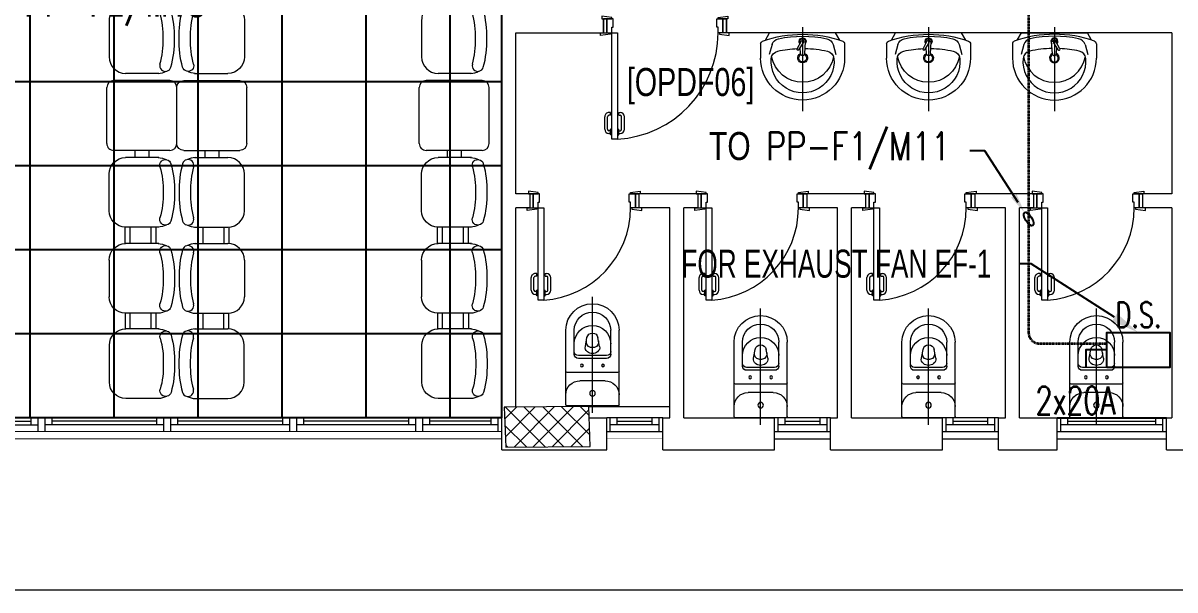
# Model space of a CAD drawing. Extents: x -178977 to 231842, y -29287 to 19916.
# Drawn here: x 1964 to 10197, y -14060 to -10010 of the extents above; entities that cross this region are included whole.
import ezdxf
from ezdxf import colors
from ezdxf.entities.mleader import LeaderData, LeaderLine
from ezdxf.enums import TextEntityAlignment as Align
from ezdxf.math import Vec2, Vec3

# ---------------------------------------------------------------- set-up
doc = ezdxf.new("R2010")
doc.units = 0
doc.header["$LTSCALE"] = 0.25
doc.linetypes.add('01-First Floor-FUR$0$HIDDEN', pattern=[9.525, 6.35, -3.175])
doc.linetypes.add('DASHDOT', pattern=[25.4, 12.7, -6.35, 0, -6.35])
for name, color, linetype, lineweight in [('01-First Floor-FUR$0$72_EGR_BASE_TEXT', 252, 'Continuous', 5), ('01-First Floor-FUR$0$Aluminum', 251, 'Continuous', 5), ('01-First Floor-FUR$0$C-HYDR-CTCH', 251, 'Continuous', 5), ('01-First Floor-FUR$0$Hatch', 252, 'Continuous', 5), ('01-First Floor-FUR$0$LOADING', 253, 'Continuous', 5), ('01-First Floor-FUR$0$Proj', 251, 'Continuous', 5), ('01-First Floor-FUR$0$SANIT', 250, 'Continuous', 5), ('01-First Floor-FUR$0$Walls', 251, 'Continuous', 5), ('01-First Floor-FUR$0$Wooden Joinery', 251, 'Continuous', 5), ('E-LITE-CIRC', 6, 'Continuous', 25), ('E-LITE-CLNG-CNDT', 6, 'DASHDOT', 35), ('E-POWR-CIRC-NUMB', 6, 'Continuous', 25), ('E-POWR-CLNG-CNDT', 6, 'DASHDOT', 35), ('E-POWR-CTRL-NUMB', 6, 'Continuous', 25), ('E-POWR-TEXT', 6, 'Continuous', 25)]:
    doc.layers.add(name, color=color, linetype=linetype, lineweight=lineweight)
for name, color, linetype in [('01-First Floor-FUR$0$FALSE CEILING', 251, 'Continuous'), ('01-First Floor-FUR$0$X-WHITE glass', 255, 'Continuous'), ('E-POWR-IDEN', 101, 'Continuous'), ('e-powr-swch @ 100', 191, 'Continuous')]:
    doc.layers.add(name, color=color, linetype=linetype)
doc.styles.add('01-First Floor-FUR$0$X3G_ENTITY_9F38', font='swisscl.ttf', dxfattribs={"height": 0.2})
doc.styles.add('DC_Elc_Romans', font='elc_romans.shx', dxfattribs={"width": 0.7})
doc.styles.add('DC_SIMPLEX', font='SIMPLEX.shx', dxfattribs={"width": 0.7})

# ---------------------------------------------------------------- blocks, each defined once
blk = doc.blocks.new('01-First Floor-FUR$0$A$C72370EFE')
at = {"layer": '01-First Floor-FUR$0$Wooden Joinery'}
for p, q in [((-0.05, -0.07), (-0.05, -0.16)), ((-0.03, -0.07), (-0.03, -0.16)), ((-0.01, -0.04), (-0.02, -0.04)), ((-0.01, -0.06), (-0.02, -0.06)), ((-0.01, -0.03), (-0.01, -0.07)), ((0, -0.03), (-0.01, -0.03)), ((0, -0.07), (-0.01, -0.07)), ((0.04, -0.03), (0.05, -0.03)), ((0.04, -0.07), (0.05, -0.07)), ((0.05, -0.03), (0.05, -0.07)), ((0.05, -0.04), (0.06, -0.04)), ((0.05, -0.06), (0.06, -0.06)), ((0.07, -0.07), (0.07, -0.16)), ((0.09, -0.07), (0.09, -0.16)), ((-0.01, -0.17), (-0.02, -0.17)), ((-0.01, -0.19), (-0.02, -0.19)), ((-0.01, -0.17), (-0.01, -0.19)), ((0.05, -0.17), (0.06, -0.17)), ((0.05, -0.17), (0.05, -0.19)), ((0.05, -0.19), (0.06, -0.19))]:
    blk.add_line(p, q, dxfattribs=at)
for centre, radius, start, end in [((-0.02, -0.07), 0.03, 90, 180), ((-0.02, -0.07), 0.01, 90, 180), ((0.06, -0.07), 0.03, 0, 90), ((0.06, -0.07), 0.01, 0, 90), ((-0.02, -0.16), 0.03, 180, 270), ((-0.02, -0.16), 0.01, 180, 270), ((0.06, -0.16), 0.01, 270, 0), ((0.06, -0.16), 0.03, 270, 0)]:
    blk.add_arc(centre, radius, start, end, dxfattribs=at)
blk = doc.blocks.new('01-First Floor-FUR$0$A$C268A7CF0')
at = {"layer": '01-First Floor-FUR$0$Wooden Joinery'}
for points in [[(80, 758.8), (80, 768.8), (10, 778.8), (10, 758.8)], [(740, 758.8), (740, 768.8), (810, 778.8), (810, 758.8)], [(70, 658.8), (70, 648.8), (0, 638.8), (0, 658.8)], [(120, 658.8), (120, 0), (80, 0), (80, 658.8)], [(750, 658.8), (750, 648.8), (820, 638.8), (820, 658.8)]]:
    blk.add_lwpolyline(points, close=True, dxfattribs=at)
for points in [[(45, 658.8), (45, 758.8), (20, 758.8), (20, 658.8), (45, 658.8)], [(45, 658.8), (80, 658.8), (80, 698.8), (90, 698.8), (90, 758.8), (45, 758.8), (45, 658.8)], [(775, 658.8), (740, 658.8), (740, 698.8), (730, 698.8), (730, 758.8), (775, 758.8), (775, 658.8)], [(775, 658.8), (775, 758.8), (800, 758.8), (800, 658.8), (775, 658.8)]]:
    blk.add_lwpolyline(points, dxfattribs=at)
blk.add_arc((80, 658.8), 660, 273.4748, 0, dxfattribs=at)
at = {"layer": '01-First Floor-FUR$0$Wooden Joinery', "xscale": 999.9999999998854, "yscale": 999.9999999998854, "zscale": 999.9999999998854, "rotation": 180}
blk.add_blockref('01-First Floor-FUR$0$A$C72370EFE', (120, 0), dxfattribs=at)
blk = doc.blocks.new('01-First Floor-FUR$0$A$C5FCA3E6B')
at = {"layer": '01-First Floor-FUR$0$Wooden Joinery'}
for points in [[(80, 858.9), (80, 868.9), (10, 878.9), (10, 858.9)], [(840, 858.9), (840, 868.9), (910, 878.9), (910, 858.9)], [(70, 758.9), (70, 748.9), (0, 738.9), (0, 758.9)], [(120, 758.9), (120, 0), (80, 0), (80, 758.9)], [(850, 758.9), (850, 748.9), (920, 738.9), (920, 758.9)]]:
    blk.add_lwpolyline(points, close=True, dxfattribs=at)
for points in [[(45, 758.9), (45, 858.9), (20, 858.9), (20, 758.9), (45, 758.9)], [(45, 758.9), (80, 758.9), (80, 798.9), (90, 798.9), (90, 858.9), (45, 858.9), (45, 758.9)], [(875, 758.9), (840, 758.9), (840, 798.9), (830, 798.9), (830, 858.9), (875, 858.9), (875, 758.9)], [(875, 758.9), (875, 858.9), (900, 858.9), (900, 758.9), (875, 758.9)]]:
    blk.add_lwpolyline(points, dxfattribs=at)
blk.add_arc((80, 758.9), 760, 273.01713, 0, dxfattribs=at)
at = {"layer": '01-First Floor-FUR$0$Wooden Joinery', "xscale": 999.9999999998854, "yscale": 999.9999999998854, "zscale": 999.9999999998854, "rotation": 180}
blk.add_blockref('01-First Floor-FUR$0$A$C72370EFE', (120, 0), dxfattribs=at)
blk = doc.blocks.new('01-First Floor-FUR$0$WC manta')
at = {"layer": '01-First Floor-FUR$0$SANIT'}
for p, q in [((-0.13, 0.18), (-0.13, -0.18)), ((-0.12, 0.19), (0.41, 0.19)), ((0.109, 0.18), (0.109, -0.18)), ((0.05, 0.09), (0.05, -0.09)), ((0.209, 0.1), (0.209, -0.1)), ((0.229, 0.1), (0.229, -0.1)), ((0.239, 0.13), (0.41, 0.13)), ((-0.18, 0), (0.65, 0)), ((0.2955, 0.051), (0.3581, 0.0393)), ((0.2955, -0.051), (0.3581, -0.0393)), ((0.239, -0.13), (0.41, -0.13)), ((-0.12, -0.19), (0.41, -0.19))]:
    blk.add_line(p, q, dxfattribs=at)
for centre, radius in [((0.159, 0.0752), 0.01), ((-0.04, 0), 0.02), ((0.159, -0.0753), 0.01)]:
    blk.add_circle(centre, radius, dxfattribs=at)
for centre, radius, start, end in [((-0.12, 0.18), 0.01, 90, 180), ((-0.05, 0.09), 0.1, 0, 90), ((0.119, 0.18), 0.01, 90, 180), ((0.41, 0), 0.19, 270, 90), ((0.239, 0.1), 0.03, 90, 180), ((0.259, 0.1), 0.03, 90, 180), ((0.3147, 0), 0.13, 270, 90), ((0.41, 0), 0.13, 270, 90), ((0.3029, 0), 0.0588, 141.52497, 218.47503), ((0.2882, 0.0117), 0.04, 79.42885, 141.52497), ((0.3454, 0), 0.0588, 166.41759, 193.58241), ((0.3271, 0.0044), 0.04, 79.42885, 166.41759), ((0.3507, 0), 0.04, 280.57115, 79.42885), ((0.2882, -0.0117), 0.04, 218.47503, 280.57115), ((0.3271, -0.0044), 0.04, 193.58241, 280.57115), ((-0.05, -0.09), 0.1, 270, 0), ((0.239, -0.1), 0.03, 180, 270), ((0.259, -0.1), 0.03, 180, 270), ((-0.12, -0.18), 0.01, 180, 270), ((0.119, -0.18), 0.01, 180, 270)]:
    blk.add_arc(centre, radius, start, end, dxfattribs=at)
blk = doc.blocks.new('01-First Floor-FUR$0$lav-manta 60')
at = {"layer": '01-First Floor-FUR$0$SANIT'}
for p, q in [((-0.2658, -0.0529), (-0.2358, 0)), ((-0.2358, 0), (0.2358, 0)), ((0, 0.04), (0, -0.56)), ((0.2658, -0.0529), (0.2358, 0)), ((-0.3, -0.0789), (-0.3, -0.18)), ((-0.015, -0.1473), (-0.0199, -0.064)), ((0.0274, -0.121), (-0.0078, -0.0673)), ((0.0389, -0.1142), (0.0087, -0.0575)), ((0.0191, -0.077), (0.0199, -0.064)), ((0.3, -0.0789), (0.3, -0.18)), ((-0.2185, -0.0841), (-0.2383, -0.1537)), ((0.015, -0.1473), (0.0174, -0.1057)), ((0.2185, -0.0841), (0.2383, -0.1537))]:
    blk.add_line(p, q, dxfattribs=at)
for centre, radius, start, end in [((-0.28, -0.0789), 0.02, 109.82288, 180), ((0, -0.8557), 0.8457, 70.17712, 109.82288), ((-0.1608, -0.1006), 0.06, 101.80862, 164.07939), ((0, -0.8696), 0.8457, 78.19138, 101.80862), ((0, -0.0617), 0.025, 320.74745, 220.36799), ((0, -0.0617), 0.02, 353.26708, 186.68201), ((0, -0.0617), 0.00966, 25.41267, 215.95772), ((0.1608, -0.1006), 0.06, 15.92061, 78.19138), ((0.28, -0.0789), 0.02, 0, 70.17712), ((-0.1645, -0.189), 0.06, 102.08826, 174.81422), ((0, -0.9572), 0.8457, 91.15716, 102.08826), ((0, -0.18), 0.035, 115.31059, 64.68941), ((0, -0.18), 0.0275, 117.14957, 62.85043), ((0, -0.1473), 0.015, 180, 0), ((0, -0.9572), 0.8457, 88.54856, 88.84398), ((0.0332, -0.1176), 0.00666, 210.68519, 30.68519), ((0, -0.9572), 0.8457, 77.91174, 87.42745), ((0.1645, -0.189), 0.06, 5.18578, 77.91174), ((0, -0.18), 0.3, 180, 0), ((0, -0.2039), 0.2252, 174.81422, 5.18578), ((0, -0.1282), 0.2252, 190.60973, 349.39027)]:
    blk.add_arc(centre, radius, start, end, dxfattribs=at)
blk = doc.blocks.new('01-First Floor-FUR$0$GF21009T-P')
for p, q in [((0.4002, 0.5), (0, 0.5)), ((-0.0499, 0.4501), (-0.0499, 0.0499)), ((0.4501, 0.4501), (0.4501, 0.0499)), ((0.4501, 0.3), (0.5001, 0.3)), ((0.4501, 0.2), (0.5001, 0.2)), ((0.4002, 0), (0, 0))]:
    blk.add_line(p, q)
for centre, start, end in [((0, 0.4501), 90, 180), ((0.4002, 0.4501), 0, 90), ((0, 0.0499), 180, 270), ((0.4002, 0.0499), 270, 0)]:
    blk.add_arc(centre, 0.0499, start, end)
blk = doc.blocks.new('01-First Floor-FUR$0$3 s')
at = {"layer": '01-First Floor-FUR$0$LOADING', "ltscale": 20}
for p, q in [((-699751.3, -400642.9), (-699535.1, -400642.9)), ((-699751.3, -400642.9), (-699512.7, -400642.9)), ((-699395.5, -401022.6), (-699395.5, -400760.1)), ((-699751.3, -401139.7), (-699512.7, -401139.7)), ((-699728.3, -401139.7), (-699728.3, -401257.6)), ((-699692.1, -401139.7), (-699692.1, -401257.6)), ((-699542.3, -401139.7), (-699542.3, -401257.6)), ((-699507.5, -401139.6), (-699507.5, -401257.6)), ((-699751.3, -401257.5), (-699512.7, -401257.5)), ((-699395.5, -401374.7), (-699395.5, -401637.2)), ((-699751.3, -401754.4), (-699512.7, -401754.4)), ((-699751.3, -401754.4), (-699535.1, -401754.4)), ((-699729.5, -401754.3), (-699729.5, -401867)), ((-699693.4, -401754.3), (-699693.4, -401867)), ((-699543.5, -401754.3), (-699543.5, -401867)), ((-699508.8, -401754.3), (-699508.8, -401867.1)), ((-699752.5, -401867), (-699536.4, -401867)), ((-699752.5, -401867), (-699514, -401867)), ((-699396.8, -402246.7), (-699396.8, -401984.2)), ((-699752.5, -402363.9), (-699514, -402363.9))]:
    blk.add_line(p, q, dxfattribs=at)
for centre, radius, start, end in [((-699746.1, -400760.1), 117.2, 90, 118.96988), ((-699512.7, -400760.1), 117.2, 0, 90), ((-699174.6, -400871.8), 687.4, 164.36103, 181.62474), ((-699797.6, -400697.4), 40.5, 344.36103, 164.36104), ((-699174.6, -400871.8), 606.4, 164.36103, 181.84194), ((-699174.6, -400910.8), 687.4, 178.37526, 195.63897), ((-699174.6, -400910.8), 606.4, 178.15806, 195.63897), ((-699512.7, -401022.6), 117.2, 270, 0), ((-699797.6, -401085.2), 40.5, 195.63896, 15.63897), ((-699746.1, -401022.6), 117.2, 241.03012, 270), ((-699174.6, -401486.5), 687.4, 164.36103, 181.62474), ((-699797.6, -401312.1), 40.5, 344.36103, 164.36104), ((-699746.1, -401374.7), 117.2, 90, 118.96988), ((-699512.7, -401374.7), 117.2, 0, 90), ((-699174.6, -401486.5), 606.4, 164.36103, 181.84194), ((-699174.6, -401525.5), 687.4, 178.37526, 195.63897), ((-699174.6, -401525.5), 606.4, 178.15806, 195.63897), ((-699797.6, -401699.8), 40.5, 195.63896, 15.63897), ((-699512.7, -401637.2), 117.2, 270, 0), ((-699746.1, -401637.2), 117.2, 241.03012, 270), ((-699798.9, -401921.6), 40.5, 344.36103, 164.36104), ((-699747.3, -401984.2), 117.2, 90, 118.96988), ((-699514, -401984.2), 117.2, 0, 90), ((-699175.9, -402096), 687.4, 164.36103, 181.62474), ((-699175.9, -402096), 606.4, 164.36103, 181.84194), ((-699175.9, -402135), 687.4, 178.37526, 195.63897), ((-699175.9, -402135), 606.4, 178.15806, 195.63897), ((-699514, -402246.7), 117.2, 270, 0), ((-699798.9, -402309.3), 40.5, 195.63896, 15.63897), ((-699747.3, -402246.7), 117.2, 241.03012, 270)]:
    blk.add_arc(centre, radius, start, end, dxfattribs=at)
blk = doc.blocks.new('01-First Floor-FUR')
at = {"layer": '01-First Floor-FUR$0$Hatch'}
h = blk.add_hatch(dxfattribs=at)
h.set_pattern_fill('ANSI37', color=256, scale=30)
h.set_pattern_definition([(45, (-1823.345, -13062.25), (-67.35192, 67.35192), []), (135, (-1823.345, -13062.25), (-67.35192, -67.35192), [])])
h.paths.add_polyline_path([(49129.3, 8855.6), (48525.4, 8847.5), (48529.3, 8559.1), (49133.2, 8567.2)])
h.paths.add_polyline_path([(41968.6, 8847.9), (41385, 8842.5), (41365.1, 8551.1), (41948.6, 8556.5)])
h.paths.add_polyline_path([(27591.6, 8840.5), (26992.5, 8836.4), (26986.8, 8543.4), (27585.9, 8547.5)])
h.paths.add_polyline_path([(34776.8, 8842.7), (34175.6, 8835.2), (34167.4, 8549.5), (34768.6, 8557)])
h.paths.add_polyline_path([(20372.4, 8849.8), (19765.9, 8827.9), (19780.4, 8535.4), (20386.9, 8557.2)])
h.paths.add_polyline_path([(13635.8, 8839.4), (12413.8, 8863.3), (12407.4, 8567.2), (13629.3, 8543.3)])
h.paths.add_polyline_path([(13649.8, 1639.3), (12434.8, 1623.6), (12421.4, 1331.2), (13636.4, 1346.9)])
h.paths.add_polyline_path([(13623.8, -5553.9), (12420.7, -5569.8), (12415, -5862.9), (13618.1, -5846.9)])
h.paths.add_polyline_path([(13642.3, -12752.6), (12445.6, -12764), (12448.4, -13058.5), (13645.1, -13047)])
h.paths.add_polyline_path([(6007.3, -12750.5), (5403.7, -12754.2), (5414.4, -13039.6), (6017.9, -13035.9)])
h.paths.add_polyline_path([(5991.8, -5552.5), (5395, -5550.9), (5394.9, -5852.1), (5991.7, -5853.6)])
h.paths.add_polyline_path([(6001.7, 1637.1), (5382.4, 1638.3), (5371.8, 1335.4), (5991.1, 1334.1)])
h.paths.add_polyline_path([(5978.4, 8816.5), (5377.7, 8830.9), (5374.1, 8541.3), (5974.8, 8526.8)])
h.paths.add_polyline_path([(-1220.7, 8814.6), (-1823.3, 8837.3), (-1821.5, 8549), (-1218.8, 8526.3)])
h.paths.add_polyline_path([(-1213, -5563.7), (-1815, -5570.7), (-1811.6, -5862.3), (-1209.6, -5855.3)])
h.paths.add_polyline_path([(-1195.5, -12758.3), (-1793.9, -12759.3), (-1789, -13060), (-1190.6, -13059)])
h.paths.add_polyline_path([(20391.2, -12745), (19785.5, -12758), (19791.3, -13059.2), (20396.9, -13046.2)])
h.paths.add_polyline_path([(20384.7, -5552.6), (19790.3, -5570.1), (19792.4, -5866.7), (20386.8, -5849.1)])
h.paths.add_polyline_path([(20376, 1655.5), (19777, 1647.8), (19781.1, 1347.6), (20380, 1355.3)])
h.paths.add_polyline_path([(27576.3, 1640.2), (26974.4, 1644.9), (26978.6, 1352.8), (27580.6, 1348.1)])
h.paths.add_polyline_path([(27580.1, -5542.5), (26976.2, -5560), (26989.7, -5860.1), (27589.8, -5839.1)])
h.paths.add_polyline_path([(27596.2, -12758.5), (26992.3, -12751.9), (26990, -13037.6), (27593.8, -13044.2)])
h.paths.add_polyline_path([(34794.7, -12748), (34197.4, -12762.6), (34206.4, -13062.3), (34803.7, -13047.7)])
h.paths.add_polyline_path([(34787.4, -5559.7), (34186.1, -5557.7), (34187.2, -5855), (34788.5, -5856.9)])
h.paths.add_polyline_path([(34750.9, 1644.2), (34170.1, 1648.9), (34189.8, 1359), (34770.6, 1354.3)])
h.paths.add_polyline_path([(41954.3, 1643.4), (41356.7, 1657.2), (41358.7, 1365.3), (41956.3, 1351.5)])
h.paths.add_polyline_path([(41955.3, -5555.1), (41386.9, -5562.7), (41388.7, -5856.9), (41957.1, -5849.3)])
h.paths.add_polyline_path([(41992.3, -12752.3), (41387.1, -12754.9), (41388.4, -13059.5), (41993.7, -13056.8)])
h.paths.add_polyline_path([(49166.6, -12752.8), (48578.6, -12736.7), (48565.4, -13043.9), (49153.3, -13060)])
h.paths.add_polyline_path([(49150.8, -5553.4), (48547.6, -5552.3), (48545.6, -5848.8), (49148.8, -5849.9)])
at = {"layer": '01-First Floor-FUR$0$Aluminum'}
for p, q in [((5386, -12830), (-1192, -12824.8, 0)), ((2021, -12880), (2021, -12830)), ((2071, -12930), (2071, -12830)), ((2121, -12930), (2121, -12830)), ((2171, -12880), (2171, -12830)), ((2921, -12880), (2921, -12830)), ((2971, -12930), (2971, -12830)), ((3021, -12930), (3021, -12830)), ((3071, -12880), (3071, -12830)), ((3821, -12880), (3821, -12830)), ((3871, -12930), (3871, -12830)), ((3921, -12930), (3921, -12830)), ((3971, -12880), (3971, -12830)), ((4721, -12880), (4721, -12830)), ((4771, -12930), (4771, -12830)), ((4821, -12930), (4821, -12830)), ((4871, -12880), (4871, -12830)), ((5311, -12880), (5311, -12830)), ((5361, -12930), (5361, -12830)), ((6536, -12830), (6136, -12830)), ((6161, -12930), (6161, -12830)), ((6211, -12880), (6211, -12830)), ((6461, -12880), (6461, -12830)), ((6511, -12930), (6511, -12830)), ((7736, -12830), (7336, -12830)), ((7361, -12930), (7361, -12830)), ((7411, -12880), (7411, -12830)), ((7661, -12880), (7661, -12830)), ((7711, -12930), (7711, -12830)), ((8936, -12830), (8536, -12830)), ((8561, -12930), (8561, -12830)), ((8611, -12880), (8611, -12830)), ((8861, -12880), (8861, -12830)), ((8911, -12930), (8911, -12830)), ((9381, -12930), (9381, -12830)), ((9431, -12880), (9431, -12830)), ((10136, -12830), (9736, -12830)), ((10136, -12830), (9736, -12830)), ((10061, -12880), (10061, -12830)), ((10061, -12880), (10061, -12830)), ((10061, -12880), (10061, -12830)), ((10111, -12930), (10111, -12830)), ((10111, -12930), (10111, -12830)), ((10111, -12930), (10111, -12830)), ((5386, -12930), (-1192, -12924.8, 0)), ((1221, -12880), (2071, -12880)), ((1271, -12855), (2021, -12855)), ((2971, -12880), (2121, -12880)), ((2921, -12855), (2171, -12855)), ((3871, -12880), (3021, -12880)), ((3821, -12855), (3071, -12855)), ((4771, -12880), (3921, -12880)), ((4721, -12855), (3971, -12855)), ((5361, -12880), (4821, -12880)), ((5311, -12855), (4871, -12855)), ((6511, -12880), (6161, -12880)), ((6211, -12855), (6461, -12855)), ((7711, -12880), (7361, -12880)), ((7411, -12855), (7661, -12855)), ((8911, -12880), (8561, -12880)), ((8611, -12855), (8861, -12855)), ((10111, -12880), (9381, -12880)), ((9431, -12855), (10061, -12855)), ((10111, -12880), (9761, -12880)), ((10111, -12880), (9761, -12880)), ((9811, -12855), (10061, -12855)), ((9811, -12855), (10061, -12855)), ((6536, -12930), (6136, -12930)), ((7736, -12930), (7336, -12930)), ((8936, -12930), (8536, -12930)), ((10136, -12930), (9356, -12930)), ((10136, -12930), (9736, -12930)), ((10136, -12930), (9736, -12930))]:
    blk.add_line(p, q, dxfattribs=at)
at = {"layer": '01-First Floor-FUR$0$C-HYDR-CTCH', "elevation": 0, "flags": 128}
blk.add_lwpolyline([(5414.4, -13039.6), (6017.9, -13035.9), (6007.3, -12750.5), (5403.7, -12754.2), (5414.4, -13039.6)], dxfattribs=at)
at = {"layer": '01-First Floor-FUR$0$FALSE CEILING', "linetype": 'Continuous'}
for p, q in [((2015.9, -12827.2), (2015.9, -2710)), ((2615.9, -12827.2), (2615.9, -2710)), ((3215.9, -12827.2), (3215.9, -2710)), ((3815.9, -12827.2), (3815.9, -2710)), ((4415.9, -12827.2), (4415.9, -2710)), ((5015.9, -12827.2), (5015.9, -2710)), ((-1584, -10427.2), (5386, -10427.2)), ((-1584, -11027.2), (5386, -11027.2)), ((-1584, -11627.2), (5386, -11627.2)), ((-1584.1, -12227.2), (5385.9, -12227.2))]:
    blk.add_line(p, q, dxfattribs=at)
at = {"layer": '01-First Floor-FUR$0$FALSE CEILING'}
blk.add_lwpolyline([(5386, -2710), (-1584, -2710), (-1584.1, -12827.2), (5385.9, -12827.2)], close=True, dxfattribs=at)
at = {"layer": '01-First Floor-FUR$0$Proj'}
blk.add_line((-1192, -12974.8, 0), (5386, -12980), dxfattribs=at)
at = {"layer": '01-First Floor-FUR$0$Proj', "linetype": '01-First Floor-FUR$0$HIDDEN'}
for p, q in [((6136, -12980), (6536, -12980)), ((7336, -12980), (7736, -12980)), ((8536, -12980), (8936, -12980))]:
    blk.add_line(p, q, dxfattribs=at)
at = {"layer": '01-First Floor-FUR$0$Proj', "linetype": '01-First Floor-FUR$0$HIDDEN', "ltscale": 0.7}
blk.add_line((9356, -12980), (10136, -12980), dxfattribs=at)
at = {"layer": '01-First Floor-FUR$0$Proj', "linetype": '01-First Floor-FUR$0$HIDDEN', "ltscale": 3}
blk.add_lwpolyline([(48606, 9840), (-2814, 9840), (-2814, -14060), (48606, -14060)], dxfattribs=at)
blk.add_lwpolyline([(48606, 9840), (-2814, 9840), (-2814, -14060), (48606, -14060)], dxfattribs=at)
at = {"layer": '01-First Floor-FUR$0$Walls'}
for p, q in [((5386, -13060), (5386, -9110)), ((6111.8, -10080, 0), (6111.8, -9980, 0)), ((6991.8, -10080, 0), (6991.8, -9980, 0)), ((5486, -11230), (5486, -10080)), ((5486, -10080), (6111.8, -10080, 0)), ((10176, -10080), (6991.8, -10080, 0)), ((10176, -10080), (10176, -11230)), ((5586, -11230), (5486, -11230)), ((5586, -11230), (5586, -11330)), ((6366, -11230), (6366, -11330)), ((6786, -11230), (6366, -11230)), ((6786, -11230), (6786, -11330)), ((7986, -11230), (7566, -11230)), ((7566, -11230), (7566, -11330)), ((7986, -11230), (7986, -11330)), ((9186, -11230), (8766, -11230)), ((8766, -11230), (8766, -11330)), ((9186, -11230), (9186, -11330)), ((10176, -11230), (9966, -11230)), ((9966, -11230), (9966, -11330)), ((5486, -12753.7), (5486, -11330)), ((5586, -11330), (5486, -11330)), ((6586, -11330), (6366, -11330)), ((6586, -12830), (6586, -11330)), ((6786, -11330), (6686, -11330)), ((6686, -12830), (6686, -11330)), ((7786, -11330), (7566, -11330)), ((7786, -12830), (7786, -11330)), ((7886, -12830), (7886, -11330)), ((7986, -11330), (7886, -11330)), ((8986, -11330), (8766, -11330)), ((8986, -12830), (8986, -11330)), ((9086, -12830), (9086, -11330)), ((9186, -11330), (9086, -11330)), ((10176, -11330), (9966, -11330)), ((10176, -11330), (10176, -12830)), ((6007.3, -12750.5, 0), (6586, -12750.5)), ((6010.2, -12830), (6136, -12830)), ((6136, -13060), (6136, -12830)), ((6536, -12830), (6586, -12830)), ((6536, -13060), (6536, -12830)), ((6686, -12830), (7336, -12830)), ((7336, -13060), (7336, -12830)), ((7736, -13060), (7736, -12830)), ((7736, -12830), (7786, -12830)), ((7886, -12830), (8536, -12830)), ((8536, -13060), (8536, -12830)), ((8936, -12830), (8986, -12830)), ((8936, -13060), (8936, -12830)), ((9086, -12830), (9736, -12830)), ((9356, -13060), (9356, -12830)), ((10136, -12830), (10176, -12830)), ((10136, -13060), (10136, -12830)), ((10136, -13060), (10136, -12830)), ((10136, -13060), (10136, -12830)), ((5386, -13060), (6136, -13060)), ((6536, -13060), (7336, -13060)), ((7736, -13060), (8536, -13060)), ((8936, -13060), (9356, -13060)), ((10136, -13060, 0), (10868.4, -13060, 0))]:
    blk.add_line(p, q, dxfattribs=at)
at = {"layer": '01-First Floor-FUR$0$X-WHITE glass', "color": 30, "ltscale": 6, "true_color": 0xf26722}
blk.add_line((9356, -12830), (10136, -12830), dxfattribs=at)
at = {"layer": '01-First Floor-FUR$0$LOADING', "rotation": 180}
for p in [(-696815.9, -411012.2, -0.1), (-694582.8, -411012.2, -0.1)]:
    blk.add_blockref('01-First Floor-FUR$0$3 s', p, dxfattribs=at)
at = {"layer": '01-First Floor-FUR$0$LOADING', "xscale": -1, "rotation": 180}
blk.add_blockref('01-First Floor-FUR$0$3 s', (702941.3, -411012.2, -0.1), dxfattribs=at)
at = {"layer": '01-First Floor-FUR$0$LOADING', "extrusion": (3.51192e-12, 1.27212e-09, 1), "xscale": 1000, "yscale": 1000, "zscale": 1000, "rotation": 269.9999954191752}
for p in [(2562.7, -10470.1, -0.1), (4795.8, -10470.1, -0.1)]:
    blk.add_blockref('01-First Floor-FUR$0$GF21009T-P', p, dxfattribs=at)
at = {"layer": '01-First Floor-FUR$0$LOADING', "extrusion": (-3.51192e-12, 1.27212e-09, 1), "xscale": -1000, "yscale": 1000, "zscale": 1000, "rotation": 90.00000458082476}
blk.add_blockref('01-First Floor-FUR$0$GF21009T-P', (3562.7, -10470.1, -0.1), dxfattribs=at)
at = {"layer": '01-First Floor-FUR$0$LOADING', "xscale": -1}
for p in [(-696815.9, 389671.9, -0.1), (-694582.8, 389671.9, -0.1)]:
    blk.add_blockref('01-First Floor-FUR$0$3 s', p, dxfattribs=at)
at = {"layer": '01-First Floor-FUR$0$LOADING'}
blk.add_blockref('01-First Floor-FUR$0$3 s', (702941.3, 389671.9, -0.1), dxfattribs=at)
at = {"layer": '01-First Floor-FUR$0$SANIT', "yscale": 1000.000000000223, "zscale": 1000.000000000223}
for p, xscale in [((7536, -10079.9), -1000.000000000223), ((8436, -10079.9), -1000.000000000223), ((9336, -10079.9), 1000.000000000223)]:
    blk.add_blockref('01-First Floor-FUR$0$lav-manta 60', p, dxfattribs=dict(at, xscale=xscale))
at = {"layer": '01-First Floor-FUR$0$SANIT', "xscale": -999.9999999999995, "yscale": 999.9999999999995, "zscale": 999.9999999999995, "rotation": 270}
for p in [(6034, -12615.2), (7236, -12700), (8436, -12700), (9636, -12700)]:
    blk.add_blockref('01-First Floor-FUR$0$WC manta', p, dxfattribs=at)
at = {"layer": '01-First Floor-FUR$0$Wooden Joinery'}
for name, p in [('01-First Floor-FUR$0$A$C5FCA3E6B', (6091.8, -10838.9, 0)), ('01-First Floor-FUR$0$A$C268A7CF0', (5566, -11988.8)), ('01-First Floor-FUR$0$A$C268A7CF0', (6766, -11988.8)), ('01-First Floor-FUR$0$A$C268A7CF0', (7966, -11988.8)), ('01-First Floor-FUR$0$A$C268A7CF0', (9166, -11988.8))]:
    blk.add_blockref(name, p, dxfattribs=at)
at = {"layer": '01-First Floor-FUR$0$72_EGR_BASE_TEXT', "insert": (6735.1, -10331.2), "char_height": 200, "attachment_point": 2, "style": '01-First Floor-FUR$0$X3G_ENTITY_9F38'}
blk.add_mtext('[OPDF06]', dxfattribs=at)
blk = doc.blocks.new('*U130')
blk.add_lwpolyline([(-2.25, -2.5), (-2.25, 0), (2.25, 0), (2.25, -2.5)], close=True)
blk.add_lwpolyline([(-2.25, -1.25), (-3.75, -1.25), (-3.75, -2.5)])
at = {"layer": 'E-POWR-CIRC-NUMB', "style": 'DC_SIMPLEX', "width": 0.7, "flags": 8}
blk.add_attdef('CIRCUIT', (4.233, 3.688), '', height=2, rotation=360, dxfattribs=at)
at = {"layer": 'E-POWR-CTRL-NUMB', "style": 'DC_SIMPLEX', "width": 0.7, "flags": 8}
blk.add_attdef('AMPER', text='', height=2, rotation=360, dxfattribs=at).set_placement((4.233, 1.25), align=Align.MIDDLE_LEFT)
at = {"layer": 'E-POWR-IDEN', "style": 'DC_SIMPLEX', "width": 0.7, "flags": 8}
blk.add_attdef('TYPE', text='', height=1.8, rotation=180, dxfattribs=at).set_placement((0, -1.25), align=Align.MIDDLE_CENTER)
blk = doc.blocks.new('ARR0W')
at = {"color": 45}
blk.add_ellipse((0, 0), major_axis=(0.4, 0), ratio=0.4, dxfattribs=at)
at = {"color": 45, "ltscale": 0.5}
blk.add_solid([(-1.4, 0.167), (-0.4, 0), (-1.4, -0.167)], dxfattribs=at)

msp = doc.modelspace()

# ---------------------------------------------------------------- linework, layer by layer
at = {"layer": 'E-POWR-CLNG-CNDT', "elevation": 14.8}
msp.add_lwpolyline([(9151.4, -1260), (9151.4, -12223.7, 0.414214), (9226.4, -12298.7), (9711.2, -12298.7)], format="xyb", dxfattribs=at)

# ---------------------------------------------------------------- block references
at = {"layer": 'E-LITE-CLNG-CNDT'}
msp.add_blockref('01-First Floor-FUR', (0, 0), dxfattribs=at)
at = {"layer": 'e-powr-swch @ 100'}
ref = msp.add_blockref('*U130', (9936.2, -12220.2, -0.1), dxfattribs=dict(at, xscale=100, yscale=100, zscale=100))
ref.add_attrib('TYPE', 'D.S.', dxfattribs={"layer": 'E-POWR-IDEN', "height": 180, "rotation": 360, "style": 'DC_SIMPLEX', "width": 0.7, "flags": 8}).set_placement((9936.2, -12095.2, -0.1), align=Align.MIDDLE_CENTER)
ref.add_attrib('AMPER', '2x20A', dxfattribs={"layer": 'E-POWR-CTRL-NUMB', "height": 200, "rotation": 360, "style": 'DC_SIMPLEX', "width": 0.7, "flags": 8}).set_placement((9201.2, -12705.7, -0.1), align=Align.MIDDLE_LEFT)

# ---------------------------------------------------------------- leaders
at = {"layer": 'E-LITE-CIRC'}
ml = msp.add_multileader_mtext('Standard', dxfattribs=at)
ml.set_content('{\\Fdc_el_romans|c0;\\W0.8;TO\\Fromans|c0; \\Fsimplex|c0;PP-\\Fdc_el_romans|c0;F1\\Fsimplex|c0;/M15}', color=256, style='DC_SIMPLEX')
ml.set_leader_properties()
ml.set_arrow_properties(name='ARR0W')
ml.build(insert=Vec2(0, 0))
ml.multileader.update_dxf_attribs({"dogleg_length": 200, "arrow_head_size": 140, "scale": 100})
ctx = ml.context
ctx.base_point, ctx.scale, ctx.char_height, ctx.arrow_head_size, ctx.landing_gap_size, ctx.plane_origin, ctx.plane_x_axis, ctx.plane_y_axis = Vec3(1315.7, -9897, 0), 100, 200, 140, 140, Vec3(17729.6, -16023.1, 0), Vec3(1, 0.000001, 0), Vec3(-0.000001, 1, 0)
ctx.text_align_type = 2
notes = []
notes.append((ctx, [(1, (1, 1, 0), (3525.5, -9896.9, 0), (-1, -0.000001, 0), 108.8, [(0, [(4556.4, -9279.8, 0)], 0, [])])]))
ctx.mtext.insert, ctx.mtext.text_direction, ctx.mtext.rotation, ctx.mtext.alignment, ctx.mtext.flow_direction = Vec3(3276.7, -9763.6, 0), Vec3(1, 0.000001, 0), 0.000001, 3, 5
ml = msp.add_multileader_mtext('Standard', dxfattribs=at)
ml.set_content('{\\Fdc_el_romans|c0;\\W0.8;TO\\Fromans|c0; \\Fsimplex|c0;PP-F1/M11}', color=256, style='DC_SIMPLEX')
ml.set_leader_properties()
ml.set_arrow_properties(name='ARR0W')
ml.build(insert=Vec2(0, 0))
ml.multileader.update_dxf_attribs({"dogleg_length": 200, "arrow_head_size": 140, "scale": 100})
ctx = ml.context
ctx.base_point, ctx.scale, ctx.char_height, ctx.arrow_head_size, ctx.landing_gap_size, ctx.plane_origin, ctx.plane_x_axis, ctx.plane_y_axis = Vec3(6698.4, -10922, -0.1), 100, 200, 140, 140, Vec3(17822, -2951.6, -0.1), Vec3(1, -0.000001, 0), Vec3(0.000001, 1, 0)
ctx.text_align_type = 2
notes.append((ctx, [(1, (1, 1, 0), (8839.6, -10922, -0.1), (-1, 0.000001, 0), 108.8, [(0, [(9151.4, -11409.4, -0.1)], 0, [])])]))
ctx.mtext.insert, ctx.mtext.text_direction, ctx.mtext.rotation, ctx.mtext.alignment, ctx.mtext.flow_direction = Vec3(8590.8, -10788.6, -0.1), Vec3(1, -0.000001, 0), 6.283185, 3, 5
at = {"layer": 'E-POWR-TEXT'}
ml = msp.add_multileader_mtext('Standard', dxfattribs=at)
ml.set_content('FOR EXHAUST FAN EF-1', color=256, style='DC_Elc_Romans')
ml.set_leader_properties(color=45)
ml.build(insert=Vec2(0, 0))
ml.multileader.update_dxf_attribs({"dogleg_length": 2, "arrow_head_size": 200, "scale": 100})
ctx = ml.context
ctx.base_point, ctx.scale, ctx.char_height, ctx.arrow_head_size, ctx.landing_gap_size, ctx.plane_origin = Vec3(6078.3, -11729.2, -0.1), 100, 200, 200, 200, Vec3(7751.1, -13297.4, -0.1)
ctx.text_align_type = 2
notes.append((ctx, [(1, (1, 1, 0), (9169.7, -11729.2, -0.1), (-1, 0), 84.7, [(0, [(9934, -12220.2, -0.1)], 0, [])])]))
ctx.mtext.insert, ctx.mtext.alignment, ctx.mtext.flow_direction = Vec3(8885, -11629.2, -0.1), 3, 5
for ctx, leaders in notes:
    for number, flags, end, landing, length, lines in leaders:
        leader = LeaderData()
        leader.index, (leader.has_last_leader_line, leader.has_dogleg_vector, leader.attachment_direction) = number, flags
        leader.last_leader_point, leader.dogleg_vector, leader.dogleg_length = Vec3(end), Vec3(landing), length
        for number, points, colour, breaks in lines:
            line = LeaderLine()
            line.index, line.vertices, line.color, line.breaks = number, Vec3.list(points), colors.encode_raw_color(colour), breaks
            leader.lines.append(line)
        ctx.leaders.append(leader)

doc.saveas('drawing.dxf')
